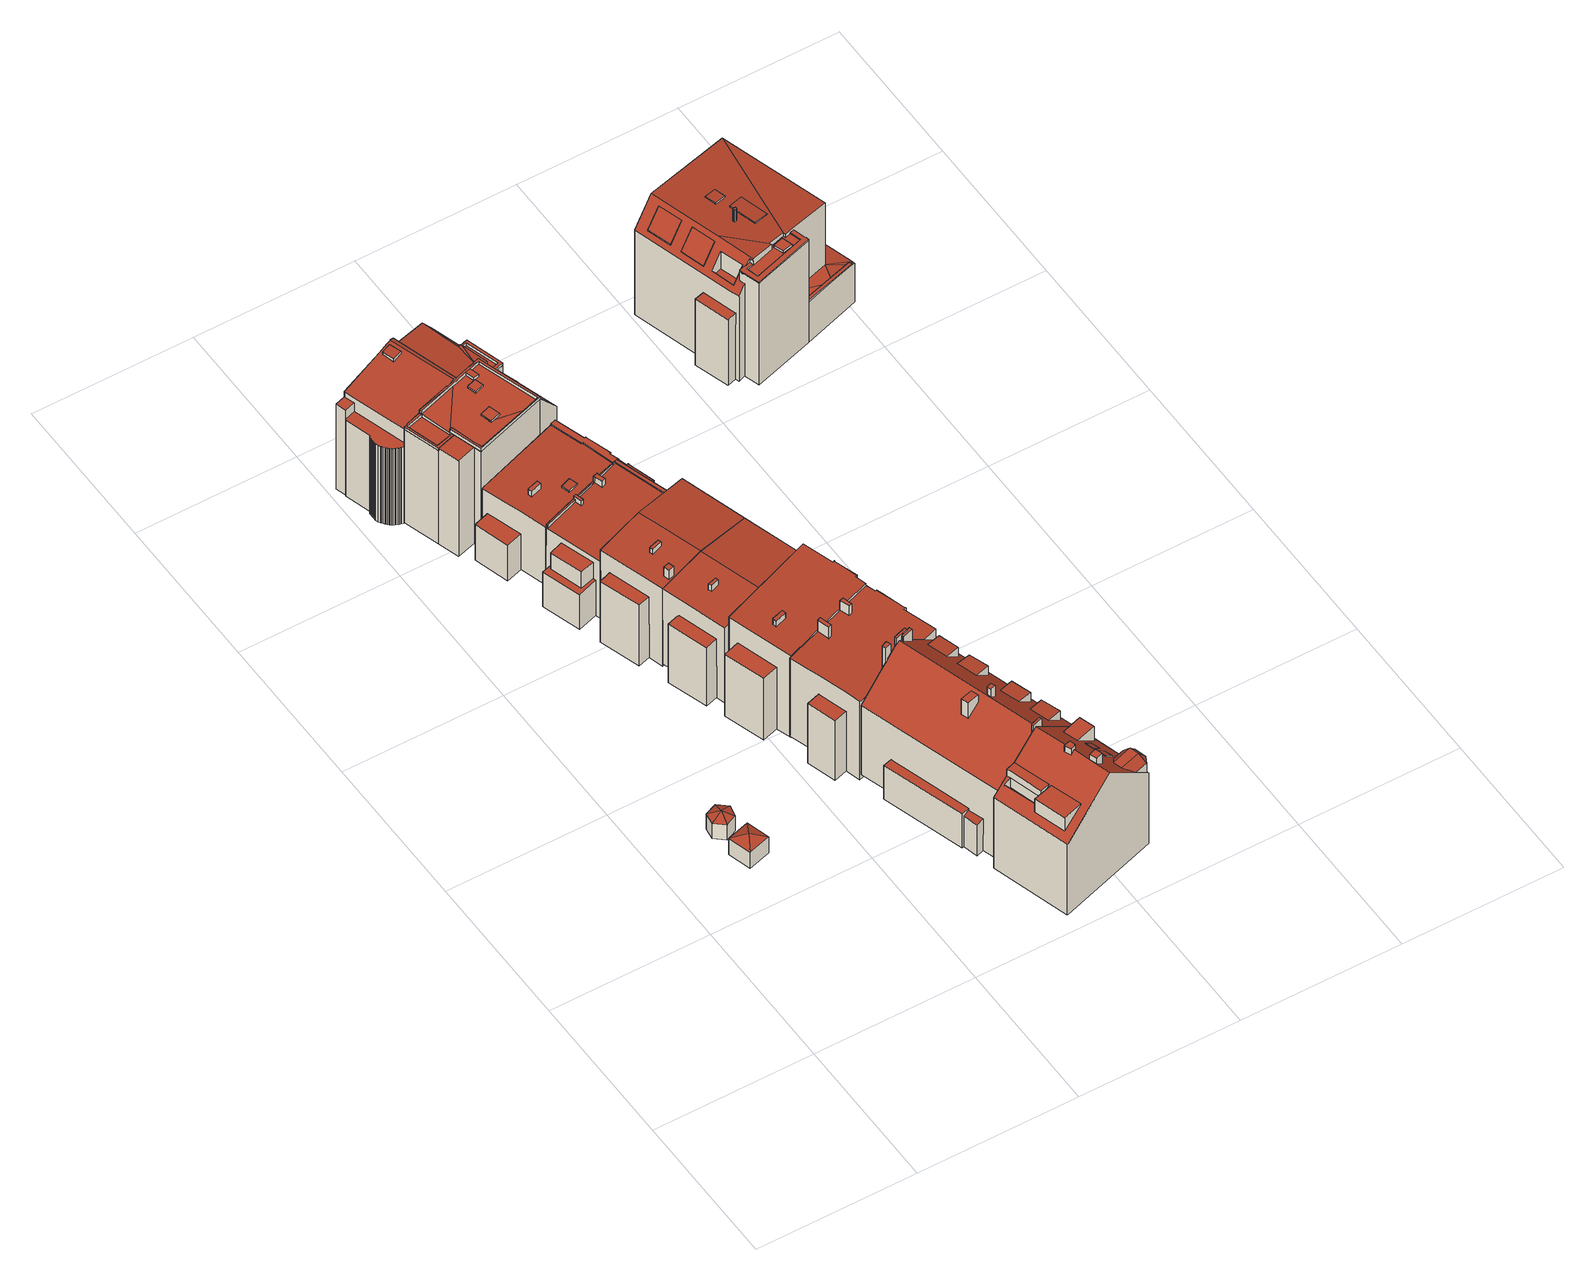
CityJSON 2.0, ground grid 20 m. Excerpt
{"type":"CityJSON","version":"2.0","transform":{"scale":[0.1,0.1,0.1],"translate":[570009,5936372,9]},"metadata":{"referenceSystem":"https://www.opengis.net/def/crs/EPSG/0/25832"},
"CityObjects":{
"building1":{"type":"Building","attributes":{"Grundfläche 2D":"8.805730","Grundhöhe NN":"12.086"},"geometry":[{"type":"Solid","lod":"3","boundaries":[[[[0,1,2]],[[0,3,1]],[[0,2,4]],[[0,4,3]],[[5,6,2,1]],[[6,7,4,2]],[[7,8,3,4]],[[8,5,1,3]],[[8,7,6,5]]]],"semantics":{"surfaces":[{"type":"RoofSurface"},{"type":"WallSurface"},{"type":"GroundSurface"}],"values":[[0,0,0,0,1,1,1,1,2]]}}]},
"building2":{"type":"Building","attributes":{"Grundfläche 2D":"6.181421","Grundhöhe NN":"11.976"},"geometry":[{"type":"Solid","lod":"3","boundaries":[[[[9,10,11]],[[9,12,10]],[[9,11,13]],[[9,13,14]],[[9,14,15]],[[9,15,12]],[[16,17,11,10]],[[17,18,13,11]],[[18,19,14,13]],[[19,20,15,14]],[[20,21,12,15]],[[21,16,10,12]],[[21,20,19,18,17,16]]]],"semantics":{"surfaces":[{"type":"RoofSurface"},{"type":"WallSurface"},{"type":"GroundSurface"}],"values":[[0,0,0,0,0,0,1,1,1,1,1,1,2]]}}]},
"building3":{"type":"Building","attributes":{"Grundfläche 2D":"143.315146","Grundhöhe NN":"10.333"},"children":["building3-1","building3-2","building3-3"],"geometry":[{"type":"Solid","lod":"3","boundaries":[[[[22,23,24,25,26,27,28,29,30]],[[31,22,30,29,28,32,33]],[[34,35,36,37,38,39]],[[40,41,39]],[[39,41,34]],[[41,42,34]],[[43,44,45,46,47,48,49,50,51]],[[52,53,54,55,56,35,34]],[[57,58,59,60]],[[61,62,63,64,65,66,67,68,69,70,71,72,73,74,75,76,77,78,79,80,81,82,83,84,85,86,87,88,89,90,91,92,93,94,95,96,97]],[[98,99,100,101]],[[33,32,38,37]],[[60,59,102,103]],[[57,60,103,104]],[[97,96,105,106]],[[61,97,106,107]],[[62,61,107,108]],[[63,62,108,109]],[[64,63,109,110]],[[65,64,110,111]],[[66,65,111,112]],[[67,66,112,113]],[[68,67,113,114]],[[69,68,114,115]],[[70,69,115,116]],[[71,70,116,117]],[[72,71,117,118]],[[73,72,118,119]],[[74,73,119,120]],[[75,74,120,121]],[[76,75,121,122]],[[77,76,122,123]],[[78,77,123,124]],[[79,78,124,125]],[[80,79,125,126]],[[81,80,126,127]],[[82,81,127,128]],[[83,82,128,129]],[[84,83,129,130]],[[85,84,130,131]],[[94,93,132,133]],[[86,85,131,134]],[[87,86,134,135]],[[88,87,135,136]],[[89,88,136,137]],[[90,89,137,138]],[[91,90,138,139]],[[92,91,139,140]],[[93,92,140,132]],[[95,94,27,26,25,99,98]],[[51,40,39,38,32,28,27,94,133,141,142]],[[52,42,41,40,51,50,53]],[[52,34,42]],[[35,143,144,145,146,147,148,99,25,24,23,22,31,33,37,36]],[[43,51,142,149]],[[44,43,149,150]],[[45,44,150,151]],[[45,151,102,59,46]],[[46,59,58,47]],[[53,50,49,54]],[[47,58,57,104,152,56,55,54,49,48]],[[35,56,152,143]],[[100,153,105,96,101]],[[101,96,95,98]],[[100,99,148,153]],[[151,150,149,142,141,133,132,140,139,138,137,136,135,134,131,130,129,128,127,126,125,124,123,122,121,120,119,118,117,116,115,114,113,112,111,110,109,108,107,106,105,153,148,147,146,145,144,143,152,104,103,102]]]],"semantics":{"surfaces":[{"type":"RoofSurface"},{"type":"WallSurface"},{"type":"GroundSurface"}],"values":[[0,0,0,0,0,0,0,0,0,0,0,1,1,1,1,1,1,1,1,1,1,1,1,1,1,1,1,1,1,1,1,1,1,1,1,1,1,1,1,1,1,1,1,1,1,1,1,1,1,1,1,1,1,1,1,1,1,1,1,1,1,1,1,1,1,2]]}}]},
"building3-1":{"type":"BuildingInstallation","parents":["building3"],"geometry":[{"type":"MultiSurface","lod":"3","boundaries":[[[154,155,156,157]],[[157,156,158,159]],[[154,157,159,160]],[[160,161,155,154]],[[156,155,161,158]]],"semantics":{"surfaces":[{"type":"RoofSurface"},{"type":"WallSurface"}],"values":[0,1,1,1,1]}}]},
"building3-2":{"type":"BuildingInstallation","parents":["building3"],"geometry":[{"type":"MultiSurface","lod":"3","boundaries":[[[162,163,164,165,166,167,168,169,170]],[[47,48,163,162]],[[48,171,164,163]],[[165,164,171,172]],[[166,165,172,173]],[[173,43,44,168,167,166]],[[44,45,169,168]],[[45,46,170,169]],[[46,47,162,170]]],"semantics":{"surfaces":[{"type":"RoofSurface"},{"type":"WallSurface"}],"values":[0,1,1,1,1,1,1,1,1]}}]},
"building3-3":{"type":"BuildingInstallation","parents":["building3"],"geometry":[{"type":"MultiSurface","lod":"3","boundaries":[[[174,175,176,177]],[[178,179,174,177]],[[176,180,178,177]],[[174,179,181,175]],[[176,175,181,180]]],"semantics":{"surfaces":[{"type":"RoofSurface"},{"type":"WallSurface"}],"values":[0,1,1,1,1]}}]},
"building4":{"type":"Building","attributes":{"Grundfläche 2D":"127.055824","Grundhöhe NN":"10.463"},"children":["building4-1","building4-2","building4-3","building4-4","building4-5","building4-6","building4-7","building4-8"],"geometry":[{"type":"Solid","lod":"3","boundaries":[[[[182,183,184,185,186,187]],[[188,189,190,191,192,193,194,195,196]],[[197,198,199,200,201]],[[202,203,198]],[[204,200,199,198,203,205,206,207],[208,207,208,209]],[[205,203,210,211]],[[212,213,214,215]],[[182,204,207,183]],[[183,207,216,217,184]],[[215,185,184,217,218,212]],[[185,215,219,220,186]],[[187,186,220,221]],[[182,187,221,222,204]],[[210,192,223,224,211]],[[205,211,224,225]],[[203,193,192,210]],[[213,212,218,226]],[[214,213,226,227]],[[215,214,227,219]],[[189,188,228,229]],[[190,189,229,230]],[[191,190,230,231]],[[192,191,231,223]],[[196,195,198,197,201,232,188]],[[198,195,194,193,203,202]],[[205,225,233,206]],[[207,206,233,216]],[[201,200,204,222,228,188,232]],[[225,224,223,231,230,229,228,222,221,220,219,227,226,218,217,216,233]]]],"semantics":{"surfaces":[{"type":"RoofSurface"},{"type":"WallSurface"},{"type":"GroundSurface"}],"values":[[0,0,0,0,0,0,0,1,1,1,1,1,1,1,1,1,1,1,1,1,1,1,1,1,1,1,1,1,2]]}}]},
"building4-1":{"type":"BuildingInstallation","parents":["building4"],"geometry":[{"type":"MultiSurface","lod":"3","boundaries":[[[234,235,236,237]],[[237,236,238,239]],[[234,237,239,240]],[[240,241,235,234]],[[236,235,241,238]]],"semantics":{"surfaces":[{"type":"RoofSurface"},{"type":"WallSurface"}],"values":[0,1,1,1,1]}}]},
"building4-2":{"type":"BuildingInstallation","parents":["building4"],"geometry":[{"type":"MultiSurface","lod":"3","boundaries":[[[242,243,244,245]],[[242,245,246,247]],[[243,242,247,248]],[[245,244,249,246]],[[244,243,248,249]]],"semantics":{"surfaces":[{"type":"RoofSurface"},{"type":"WallSurface"}],"values":[0,1,1,1,1]}}]},
"building4-3":{"type":"BuildingInstallation","parents":["building4"],"geometry":[{"type":"MultiSurface","lod":"3","boundaries":[[[250,251,252,253]],[[253,252,254,255]],[[255,256,250,253]],[[251,250,256,257]],[[257,254,252,251]]],"semantics":{"surfaces":[{"type":"RoofSurface"},{"type":"WallSurface"}],"values":[0,1,1,1,1]}}]},
"building4-4":{"type":"BuildingInstallation","parents":["building4"],"geometry":[{"type":"MultiSurface","lod":"3","boundaries":[[[258,259,210,203,202,260,261,262,232,263]],[[264,260,202,194]],[[261,260,264,265]],[[262,261,265,196]],[[262,196,188,232]],[[188,189,263,232]],[[189,190,258,263]],[[190,191,259,258]],[[192,210,259,191]],[[210,192,193,203]],[[202,203,193,194]]],"semantics":{"surfaces":[{"type":"RoofSurface"},{"type":"WallSurface"}],"values":[0,1,1,1,1,1,1,1,1,1,1]}}]},
"building4-5":{"type":"BuildingInstallation","parents":["building4"],"geometry":[{"type":"MultiSurface","lod":"3","boundaries":[[[266,267,268,269,270]],[[271,268,267,266,272,273]],[[271,274,269,268]],[[275,270,269,274,276]],[[275,272,266,270]]],"semantics":{"surfaces":[{"type":"RoofSurface"},{"type":"WallSurface"}],"values":[0,1,1,1,1]}}]},
"building4-6":{"type":"BuildingInstallation","parents":["building4"],"geometry":[{"type":"MultiSurface","lod":"3","boundaries":[[[277,278,279,280]],[[281,282,280,279]],[[277,280,282,283]],[[283,284,278,277]]],"semantics":{"surfaces":[{"type":"RoofSurface"},{"type":"WallSurface"}],"values":[0,1,1,1]}}]},
"building4-7":{"type":"BuildingInstallation","parents":["building4"],"geometry":[{"type":"MultiSurface","lod":"3","boundaries":[[[285,286,287,288]],[[289,290,286,285]],[[209,291,287,286,290]],[[292,288,287,291]],[[292,289,285,288]]],"semantics":{"surfaces":[{"type":"RoofSurface"},{"type":"WallSurface"}],"values":[0,1,1,1,1]}}]},
"building4-8":{"type":"BuildingInstallation","parents":["building4"],"geometry":[{"type":"MultiSurface","lod":"3","boundaries":[[[293,294,295,296,297,298,279,278,299,300]],[[301,295,294]],[[302,303,304,300,299,305,306,307,308,309,310]],[[300,304,182,204,200,201,294,293]],[[201,197,301,294]],[[297,296,295,301,197,199,311,312,281,279,298]],[[278,284,313,299]],[[314,305,299,313,315]],[[208,306,305,314]],[[208,316,307,306]],[[317,318,319,309,308,307,316,320]],[[319,198,310,309]],[[205,206,302,310,198,202,203]],[[207,183,303,302,206]],[[304,303,183,207,204,182]]],"semantics":{"surfaces":[{"type":"RoofSurface"},{"type":"WallSurface"}],"values":[0,0,0,1,1,1,1,1,1,1,1,1,1,1,1]}}]},
"building5":{"type":"Building","attributes":{"Grundfläche 2D":"117.279536","Grundhöhe NN":"10.871"},"children":["building5-1","building5-2","building5-3","building5-4","building5-5","building5-6","building5-7"],"geometry":[{"type":"Solid","lod":"3","boundaries":[[[[321,322,323,324,325]],[[326,327,328,329,323,322,330,331,332,333,334,335,336,337]],[[328,327,338,339,329]],[[340,341,342,323,329]],[[340,329,339]],[[324,323,342]],[[343,344,345,346,347,348,349,350]],[[351,352,353,354,355,356]],[[357,358,359,335,334,333,332,331,330,322,321,325,360,361]],[[362,363,336,335,359,364]],[[338,327,326,337,336,363,365]],[[339,338,365,366]],[[340,339,366,367]],[[367,368,369,370,371,372,373,374,342,341,340]],[[324,342,374,375]],[[325,324,375,360]],[[371,370,369,368,347,346,345,344,343,350,373,372]],[[348,347,368,376]],[[349,348,376,377]],[[350,349,377,373]],[[354,353,378,379]],[[355,354,379,362]],[[351,356,355,362,364,352]],[[353,352,364,378]],[[362,379,378,364,359,358,357,361,360,375,374,373,377,376,368,367,366,365,363]]]],"semantics":{"surfaces":[{"type":"RoofSurface"},{"type":"WallSurface"},{"type":"GroundSurface"}],"values":[[0,0,0,0,0,0,0,0,1,1,1,1,1,1,1,1,1,1,1,1,1,1,1,1,2]]}}]},
"building5-1":{"type":"BuildingInstallation","parents":["building5"],"geometry":[{"type":"MultiSurface","lod":"3","boundaries":[[[380,381,382,383,384]],[[382,381,385,386,387,388]],[[388,389,390,384,383,382]],[[384,390,391,392,393,380]],[[332,333,385,381,380,393]]],"semantics":{"surfaces":[{"type":"RoofSurface"},{"type":"WallSurface"}],"values":[0,1,1,1,1]}}]},
"building5-2":{"type":"BuildingInstallation","parents":["building5"],"geometry":[{"type":"MultiSurface","lod":"3","boundaries":[[[394,386,385,395]],[[395,385,333,334]],[[334,396,394,395]],[[386,394,396,387]]],"semantics":{"surfaces":[{"type":"RoofSurface"},{"type":"WallSurface"}],"values":[0,1,1,1]}}]},
"building5-3":{"type":"BuildingInstallation","parents":["building5"],"geometry":[{"type":"MultiSurface","lod":"3","boundaries":[[[397,398,399,400,401,402,403]],[[327,328,329,323,322,400,399]],[[330,401,400,322]],[[397,403,404,405]],[[398,397,405,326]],[[399,398,326,327]]],"semantics":{"surfaces":[{"type":"RoofSurface"},{"type":"WallSurface"}],"values":[0,1,1,1,1,1]}}]},
"building5-4":{"type":"BuildingInstallation","parents":["building5"],"geometry":[{"type":"MultiSurface","lod":"3","boundaries":[[[406,407,408,409,410,411,412]],[[330,331,413,408,407,401]],[[413,414,409,408]],[[409,414,415]],[[415,416,410,409]],[[416,417,411,410]],[[404,403,412,411,417]],[[403,402,406,412]],[[402,401,407,406]]],"semantics":{"surfaces":[{"type":"RoofSurface"},{"type":"WallSurface"}],"values":[0,1,1,1,1,1,1,1,1]}}]},
"building5-5":{"type":"BuildingInstallation","parents":["building5"],"geometry":[{"type":"MultiSurface","lod":"3","boundaries":[[[414,413,393,392]],[[414,392,391,415]],[[393,413,331,332]]],"semantics":{"surfaces":[{"type":"RoofSurface"},{"type":"WallSurface"}],"values":[0,1,1]}}]},
"building5-6":{"type":"BuildingInstallation","parents":["building5"],"geometry":[{"type":"MultiSurface","lod":"3","boundaries":[[[418,419,420,421,422,423,424,425]],[[420,419,426,427]],[[421,420,427,343]],[[344,422,421,343]],[[344,428,423,422]],[[424,423,428,429]],[[429,345,425,424]],[[345,346,418,425]],[[419,418,346,426]]],"semantics":{"surfaces":[{"type":"RoofSurface"},{"type":"WallSurface"}],"values":[0,1,1,1,1,1,1,1,1]}}]},
"building5-7":{"type":"BuildingInstallation","parents":["building5"],"geometry":[{"type":"MultiSurface","lod":"3","boundaries":[[[430,431,432,433]],[[433,432,434,435]],[[435,356,430,433]],[[356,351,431,430]],[[351,434,432,431]]],"semantics":{"surfaces":[{"type":"RoofSurface"},{"type":"WallSurface"}],"values":[0,1,1,1,1]}}]},
"building6":{"type":"Building","attributes":{"Grundfläche 2D":"122.483182","Grundhöhe NN":"11.379"},"children":["building6-1"],"geometry":[{"type":"Solid","lod":"3","boundaries":[[[[436,437,438,439]],[[440,437,436,441]],[[442,443,444,445]],[[446,447,448,449]],[[450,441,436,439,451]],[[443,452,453,440,441,450,454,444]],[[438,437,440,453,455]],[[448,456,451,439,438,455,457,449]],[[445,444,454,458]],[[442,445,458,459]],[[443,442,459,452]],[[446,449,457,460]],[[447,446,460,461]],[[448,447,461,456]],[[450,451,456,461,460,457,455,453,452,459,458,454]]]],"semantics":{"surfaces":[{"type":"RoofSurface"},{"type":"WallSurface"},{"type":"GroundSurface"}],"values":[[0,0,0,0,1,1,1,1,1,1,1,1,1,1,2]]}}]},
"building6-1":{"type":"BuildingInstallation","parents":["building6"],"geometry":[{"type":"MultiSurface","lod":"3","boundaries":[[[462,463,464,465]],[[465,464,466,467]],[[462,465,467,468]],[[463,462,468,469]],[[464,463,469,466]]],"semantics":{"surfaces":[{"type":"RoofSurface"},{"type":"WallSurface"}],"values":[0,1,1,1,1]}}]},
"building7":{"type":"Building","attributes":{"Grundfläche 2D":"122.287978","Grundhöhe NN":"10.995"},"children":["building7-1","building7-2"],"geometry":[{"type":"Solid","lod":"3","boundaries":[[[[441,436,470,471]],[[436,439,472,473,470]],[[474,475,476,477]],[[478,479,480,481]],[[477,476,482,483]],[[474,477,483,484]],[[475,474,484,485]],[[478,481,486,487]],[[479,478,487,488]],[[480,479,488,489]],[[476,475,485,490,441,471,491,482]],[[439,436,441,490,492]],[[480,489,493,472,439,492,486,481]],[[491,471,470,473,472,493,494]],[[490,485,484,483,482,491,494,493,489,488,487,486,492]]]],"semantics":{"surfaces":[{"type":"RoofSurface"},{"type":"WallSurface"},{"type":"GroundSurface"}],"values":[[0,0,0,0,1,1,1,1,1,1,1,1,1,1,2]]}}]},
"building7-1":{"type":"BuildingInstallation","parents":["building7"],"geometry":[{"type":"MultiSurface","lod":"3","boundaries":[[[495,496,497,498]],[[498,497,499,500]],[[495,498,500,501]],[[496,495,501,502]],[[497,496,502,499]]],"semantics":{"surfaces":[{"type":"RoofSurface"},{"type":"WallSurface"}],"values":[0,1,1,1,1]}}]},
"building7-2":{"type":"BuildingInstallation","parents":["building7"],"geometry":[{"type":"MultiSurface","lod":"3","boundaries":[[[503,504,505,506]],[[506,505,507,508]],[[503,506,508,509]],[[504,503,509,510]],[[505,504,510,507]]],"semantics":{"surfaces":[{"type":"RoofSurface"},{"type":"WallSurface"}],"values":[0,1,1,1,1]}}]},
"building8":{"type":"Building","attributes":{"Grundfläche 2D":"118.064609","Grundhöhe NN":"11.588"},"children":["building8-1"],"geometry":[{"type":"Solid","lod":"3","boundaries":[[[[511,512,513,514,515,516,517,518,519,520]],[[521,522,523,524]],[[525,526,527,528]],[[521,524,529,530]],[[522,521,530,531]],[[523,522,531,532]],[[519,518,533,534]],[[520,519,534,535]],[[511,520,535,536]],[[532,537,514,513,512,511,536,529,524,523]],[[515,514,537,538]],[[516,515,538,539]],[[517,516,539,540]],[[526,541,533,518,517,540,542,527]],[[528,527,542,543]],[[525,528,543,544]],[[526,525,544,541]],[[532,531,530,529,536,535,534,533,541,544,543,542,540,539,538,537]]]],"semantics":{"surfaces":[{"type":"RoofSurface"},{"type":"WallSurface"},{"type":"GroundSurface"}],"values":[[0,0,0,1,1,1,1,1,1,1,1,1,1,1,1,1,1,2]]}}]},
"building8-1":{"type":"BuildingInstallation","parents":["building8"],"geometry":[{"type":"MultiSurface","lod":"3","boundaries":[[[545,546,547,548]],[[548,547,549,550]],[[545,548,550,551]],[[546,545,551,552]],[[547,546,552,549]]],"semantics":{"surfaces":[{"type":"RoofSurface"},{"type":"WallSurface"}],"values":[0,1,1,1,1]}}]},
"building9":{"type":"Building","attributes":{"Grundfläche 2D":"114.087962","Grundhöhe NN":"10.708"},"children":["building9-1","building9-2","building9-3"],"geometry":[{"type":"Solid","lod":"3","boundaries":[[[[553,554,555,335,556,557,558,559,560,561,562,563]],[[562,561,564,565,566]],[[567,568,569,570]],[[571,572,573,574]],[[567,570,575,576]],[[568,567,576,577]],[[569,568,577,578]],[[554,553,563,579,580]],[[572,581,582,335,555,554,580,583,573]],[[584,585,560,559,558,557,556,335,582,586]],[[561,560,585,587]],[[564,561,587,588]],[[569,578,589,566,565,564,588,575,570]],[[562,566,589,590]],[[563,562,590,579]],[[574,573,583,591]],[[571,574,591,592]],[[572,571,592,581]],[[580,579,590,589,578,577,576,575,588,587,585,584,586,582,581,592,591,583]]]],"semantics":{"surfaces":[{"type":"RoofSurface"},{"type":"WallSurface"},{"type":"GroundSurface"}],"values":[[0,0,0,0,1,1,1,1,1,1,1,1,1,1,1,1,1,1,2]]}}]},
"building9-1":{"type":"BuildingInstallation","parents":["building9"],"geometry":[{"type":"MultiSurface","lod":"3","boundaries":[[[593,594,595,596]],[[596,595,597,598]],[[593,596,598,599]],[[594,593,599,600]],[[595,594,600,597]]],"semantics":{"surfaces":[{"type":"RoofSurface"},{"type":"WallSurface"}],"values":[0,1,1,1,1]}}]},
"building9-2":{"type":"BuildingInstallation","parents":["building9"],"geometry":[{"type":"MultiSurface","lod":"3","boundaries":[[[601,602,603,604]],[[604,603,605,606]],[[606,607,601,604]],[[602,601,607,608]],[[608,605,603,602]]],"semantics":{"surfaces":[{"type":"RoofSurface"},{"type":"WallSurface"}],"values":[0,1,1,1,1]}}]},
"building9-3":{"type":"BuildingInstallation","parents":["building9"],"geometry":[{"type":"MultiSurface","lod":"3","boundaries":[[[609,610,611,612,613,614,615,616,617,618,619]],[[558,559,560,611,610]],[[560,561,612,611]],[[561,564,613,612]],[[564,565,566,615,614,613]],[[566,562,616,615]],[[562,563,617,616]],[[563,553,618,617]],[[620,619,618,553]],[[620,621,609,619]],[[621,558,610,609]]],"semantics":{"surfaces":[{"type":"RoofSurface"},{"type":"WallSurface"}],"values":[0,1,1,1,1,1,1,1,1,1,1]}}]},
"building10":{"type":"Building","attributes":{"Grundfläche 2D":"129.647488","Grundhöhe NN":"12.048"},"children":["building10-1","building10-2","building10-3","building10-4","building10-5"],"geometry":[{"type":"Solid","lod":"3","boundaries":[[[[622,623,624,625,626,627,628]],[[629,630,631,632,633,634,635,636,637,638,639,640,641,642,643,644,645,646,647,648,649,650,651,652,653]],[[654,655,656,657,658,659]],[[660,661,662,663]],[[627,626,664,665]],[[628,627,665,666]],[[623,622,628,666,667,658,657]],[[645,644,643,642,641,640,639,638,637,668,669]],[[646,645,669,670]],[[647,646,670,671]],[[624,623,657,656,651,650,649,648,647,671,664,626,625]],[[651,656,655,652]],[[672,653,652,655,654,673]],[[674,634,633,632,631,630,629,653,672,675]],[[661,676,668,637,636,635,634,674,677,662]],[[659,658,667,678]],[[654,659,678,673]],[[663,662,677,679]],[[660,663,679,680]],[[661,660,680,676]],[[666,665,664,671,670,669,668,676,680,679,677,674,675,672,673,678,667]]]],"semantics":{"surfaces":[{"type":"RoofSurface"},{"type":"WallSurface"},{"type":"GroundSurface"}],"values":[[0,0,0,0,1,1,1,1,1,1,1,1,1,1,1,1,1,1,1,1,2]]}}]},
"building10-1":{"type":"BuildingInstallation","parents":["building10"],"geometry":[{"type":"MultiSurface","lod":"3","boundaries":[[[681,682,683,684,685,686,687,688,689]],[[682,623,624,683]],[[685,684,690,691]],[[625,626,687,686]],[[624,690,684,683]],[[691,625,686,685]],[[626,627,688,687]],[[627,628,689,688]],[[628,622,623,682,681,689]]],"semantics":{"surfaces":[{"type":"RoofSurface"},{"type":"WallSurface"}],"values":[0,1,1,1,1,1,1,1,1]}}]},
"building10-2":{"type":"BuildingInstallation","parents":["building10"],"geometry":[{"type":"MultiSurface","lod":"3","boundaries":[[[692,693,694,695]],[[639,640,695,694]],[[640,696,692,695]],[[693,692,696,697]],[[697,639,694,693]]],"semantics":{"surfaces":[{"type":"RoofSurface"},{"type":"WallSurface"}],"values":[0,1,1,1,1]}}]},
"building10-3":{"type":"BuildingInstallation","parents":["building10"],"geometry":[{"type":"MultiSurface","lod":"3","boundaries":[[[698,699,700,701]],[[699,698,632,702]],[[702,703,700,699]],[[703,631,701,700]],[[631,632,698,701]]],"semantics":{"surfaces":[{"type":"RoofSurface"},{"type":"WallSurface"}],"values":[0,1,1,1,1]}}]},
"building10-4":{"type":"BuildingInstallation","parents":["building10"],"geometry":[{"type":"MultiSurface","lod":"3","boundaries":[[[704,705,706,707,708,709]],[[641,642,643,644,707,706]],[[644,710,708,707]],[[711,712,713,705,704,709,708,710]],[[713,641,706,705]]],"semantics":{"surfaces":[{"type":"RoofSurface"},{"type":"WallSurface"}],"values":[0,1,1,1,1]}}]},
"building10-5":{"type":"BuildingInstallation","parents":["building10"],"geometry":[{"type":"MultiSurface","lod":"3","boundaries":[[[714,715,716,717]],[[717,716,630,718]],[[714,717,718,719]],[[715,714,719,629]],[[716,715,629,630]]],"semantics":{"surfaces":[{"type":"RoofSurface"},{"type":"WallSurface"}],"values":[0,1,1,1,1]}}]},
"building11":{"type":"Building","attributes":{"Grundfläche 2D":"134.023101","Grundhöhe NN":"12.469"},"children":["building11-1","building11-2","building11-3","building11-4","building11-5","building11-6"],"geometry":[{"type":"MultiSurface","lod":"3","boundaries":[[[720,721,722,723]],[[724,725,726,727,728,729,730]],[[731,732,733,734,735]],[[735,736,737,731]],[[738,739,740,741]],[[735,738,741,736]],[[735,734,733,742,743,738]],[[742,739,738,743]],[[744,745,746,747,748,749,750,751,737,736,741,740,752,753,754,755]],[[756,757,758,759,760,761,762,763,764,765,766,748,747,746,745,744,767,724,730,729,768],[723,769,770,720]],[[770,769,722,721]],[[769,723,722]],[[770,721,720]],[[760,759,756,768,728,727,726,725]],[[729,728,768]],[[725,724,760]],[[731,751,750,771,733,732]],[[771,772,742,733]],[[772,753,752,739,742]],[[740,739,752]],[[731,737,751]],[[773,774,775,763,762,761,760,724,767,744,755,754,776,777]],[[764,763,775,778]],[[779,749,748,766,765,764,778,780]],[[750,749,779,781]],[[771,750,781,782]],[[772,771,782,783]],[[753,772,783,784]],[[754,753,784,776]],[[773,777,776,784,783,782,781,779,780,778,775,774]]],"semantics":{"surfaces":[{"type":"RoofSurface"},{"type":"WallSurface"},{"type":"GroundSurface"}],"values":[0,0,0,0,0,0,0,0,0,0,1,1,1,1,1,1,1,1,1,1,1,1,1,1,1,1,1,1,1,2]}}]},
"building11-1":{"type":"BuildingInstallation","parents":["building11"],"geometry":[{"type":"MultiSurface","lod":"3","boundaries":[[[785,786,787,788]],[[788,787,789,790]],[[785,788,790,791]],[[786,785,791,792]],[[792,789,787,786]]],"semantics":{"surfaces":[{"type":"RoofSurface"},{"type":"WallSurface"}],"values":[0,1,1,1,1]}}]},
"building11-2":{"type":"BuildingInstallation","parents":["building11"],"geometry":[{"type":"MultiSurface","lod":"3","boundaries":[[[793,794,795,796,797]],[[794,798,745,799,795]],[[796,795,799,800]],[[800,746,801,793,797,796]],[[794,793,801,798]]],"semantics":{"surfaces":[{"type":"RoofSurface"},{"type":"WallSurface"}],"values":[0,1,1,1,1]}}]},
"building11-3":{"type":"BuildingInstallation","parents":["building11"],"geometry":[{"type":"MultiSurface","lod":"3","boundaries":[[[802,803,804,805]],[[806,807,804,803]],[[805,804,807,808]],[[802,805,808,809]],[[809,806,803,802]]],"semantics":{"surfaces":[{"type":"RoofSurface"},{"type":"WallSurface"}],"values":[0,1,1,1,1]}}]},
"building11-4":{"type":"BuildingInstallation","parents":["building11"],"geometry":[{"type":"MultiSurface","lod":"3","boundaries":[[[810,811,812,813]],[[759,811,810,756]],[[812,811,759,758]],[[758,757,813,812]],[[757,756,810,813]]],"semantics":{"surfaces":[{"type":"RoofSurface"},{"type":"WallSurface"}],"values":[0,1,1,1,1]}}]},
"building11-5":{"type":"BuildingInstallation","parents":["building11"],"geometry":[{"type":"MultiSurface","lod":"3","boundaries":[[[814,815,816,817]],[[817,816,818]],[[819,815,814]],[[816,815,819,818]]],"semantics":{"surfaces":[{"type":"RoofSurface"},{"type":"WallSurface"}],"values":[0,1,1,1]}}]},
"building11-6":{"type":"BuildingInstallation","parents":["building11"],"geometry":[{"type":"MultiSurface","lod":"3","boundaries":[[[820,821,822,823]],[[824,825,823,822]],[[820,823,825,826]],[[826,827,821,820]],[[822,821,827,824]]],"semantics":{"surfaces":[{"type":"RoofSurface"},{"type":"WallSurface"}],"values":[0,1,1,1,1]}}]},
"building12":{"type":"Building","attributes":{"Grundfläche 2D":"254.009797","Grundhöhe NN":"12.741"},"children":["building12-1","building12-2","building12-3","building12-4","building12-5","building12-6","building12-7","building12-8"],"geometry":[{"type":"Solid","lod":"3","boundaries":[[[[828,829,830,831,832,833,834,835,836,755,837,838,839]],[[840,754,841,842,843,844,845,846,839,838,837,755]],[[847,848,849,850,851,852]],[[853,854,855,856,857]],[[858,859,860,861]],[[862,863,864,865,866,867]],[[847,852,868,869]],[[848,847,869,870]],[[849,848,870,871]],[[851,850,872,873]],[[850,849,871,872]],[[855,854,874,875]],[[856,855,875,876]],[[853,857,856,876,877,860,859]],[[878,879,880,754,840,755,836,835,834,833,832,881,882]],[[883,868,852,851,873,884,843,842,841,754,880,885,867,866]],[[886,830,829,828,839,846,845,844,843,884,887]],[[854,853,859,858,888,881,832,831,830,886,874]],[[861,860,877,889]],[[889,888,858,861]],[[862,867,885,890]],[[863,862,890,891]],[[864,863,891,892]],[[866,865,893,883]],[[865,864,892,893]],[[893,892,891,890,885,880,879,878,882,881,888,889,877,876,875,874,886,887,884,873,872,871,870,869,868,883]]]],"semantics":{"surfaces":[{"type":"RoofSurface"},{"type":"WallSurface"},{"type":"GroundSurface"}],"values":[[0,0,0,0,0,0,1,1,1,1,1,1,1,1,1,1,1,1,1,1,1,1,1,1,1,2]]}}]},
"building12-1":{"type":"BuildingInstallation","parents":["building12"],"geometry":[{"type":"MultiSurface","lod":"3","boundaries":[[[894,895,896,897]],[[896,895,898]],[[899,894,897]],[[895,894,899,898]]],"semantics":{"surfaces":[{"type":"RoofSurface"},{"type":"WallSurface"}],"values":[0,1,1,1]}}]},
"building12-2":{"type":"BuildingInstallation","parents":["building12"],"geometry":[{"type":"MultiSurface","lod":"3","boundaries":[[[900,901,902,903]],[[904,902,901]],[[900,903,905]],[[905,904,901,900]]],"semantics":{"surfaces":[{"type":"RoofSurface"},{"type":"WallSurface"}],"values":[0,1,1,1]}}]},
"building12-3":{"type":"BuildingInstallation","parents":["building12"],"geometry":[{"type":"MultiSurface","lod":"3","boundaries":[[[906,907,908,909]],[[908,910,911,909]],[[911,912,906,909]],[[907,906,912,913]],[[913,910,908,907]]],"semantics":{"surfaces":[{"type":"RoofSurface"},{"type":"WallSurface"}],"values":[0,1,1,1,1]}}]},
"building12-4":{"type":"BuildingInstallation","parents":["building12"],"geometry":[{"type":"MultiSurface","lod":"3","boundaries":[[[914,915,916,917]],[[916,915,918]],[[919,914,917]],[[919,918,915,914]]],"semantics":{"surfaces":[{"type":"RoofSurface"},{"type":"WallSurface"}],"values":[0,1,1,1]}}]},
"building12-5":{"type":"BuildingInstallation","parents":["building12"],"geometry":[{"type":"MultiSurface","lod":"3","boundaries":[[[920,921,922,923,924,925]],[[924,923,922,844,845,846]],[[924,846,926,925]],[[926,927,920,925]],[[927,928,921,920]],[[928,844,922,921]]],"semantics":{"surfaces":[{"type":"RoofSurface"},{"type":"WallSurface"}],"values":[0,1,1,1,1,1]}}]},
"building12-6":{"type":"BuildingInstallation","parents":["building12"],"geometry":[{"type":"MultiSurface","lod":"3","boundaries":[[[929,930,931,932]],[[931,930,933]],[[934,929,932]],[[934,933,930,929]]],"semantics":{"surfaces":[{"type":"RoofSurface"},{"type":"WallSurface"}],"values":[0,1,1,1]}}]},
"building12-7":{"type":"BuildingInstallation","parents":["building12"],"geometry":[{"type":"MultiSurface","lod":"3","boundaries":[[[935,936,937,938,939,940,941,942,943]],[[755,840,941,940,939,938,835,836]],[[942,941,840,944]],[[945,946,936,935,943,942,944,837]],[[835,938,937,936,946,947]]],"semantics":{"surfaces":[{"type":"RoofSurface"},{"type":"WallSurface"}],"values":[0,1,1,1,1]}}]},
"building12-8":{"type":"BuildingInstallation","parents":["building12"],"geometry":[{"type":"MultiSurface","lod":"3","boundaries":[[[948,949,950,951]],[[951,950,952,953]],[[953,954,948,951]],[[954,955,949,948]],[[950,949,955,952]]],"semantics":{"surfaces":[{"type":"RoofSurface"},{"type":"WallSurface"}],"values":[0,1,1,1,1]}}]},
"building13":{"type":"Building","attributes":{"Grundfläche 2D":"269.803406","Grundhöhe NN":"9.830"},"children":["building13-1","building13-2","building13-3","building13-4","building13-5","building13-6","building13-7","building13-8","building13-9"],"geometry":[{"type":"MultiSurface","lod":"3","boundaries":[[[956,957,958,959,960,961,962,963,964,965,966,967,968,969,970,971,972]],[[973,974,975,976,977]],[[978,979,977,976,975]],[[978,980,981,982,977,979]],[[983,984,973]],[[974,973,984,975]],[[984,985,986,975]],[[987,988,989,990,991,992,967,993,994,995,996,997,998,999,1000],[1001,1002,1003,1004]],[[995,1005,1006,996]],[[1007,1008,998,997,996,1006]],[[1009,1008,1007,1010,1011,1012,1013]],[[1014,1015,1016,1017]],[[1018,1019,971,970,969,968,990,989,988]],[[972,971,1019,1020]],[[980,978,958,957,956,972,1020,982,981]],[[990,968,967,992,991]],[[983,973,977,982,1020,1021]],[[985,984,983,1021,1022]],[[986,985,1022,1023]],[[1017,1016,1024,1025]],[[1014,1017,1025,1026]],[[1015,1014,1026,1027]],[[1015,1027,1028,987,1000,999,1029,1024,1016]],[[988,987,1028,1018]],[[993,967,966,1030]],[[965,1031,994,993,1030,966]],[[995,994,1031,965,964,1005]],[[1005,964,963,1006]],[[1006,963,962,1007]],[[1011,1010,1007,962,961,960]],[[978,975,1009,1013,1012,1011,960,959,958]],[[1009,975,986,1008]],[[998,1008,986,1023,1029,999]],[[1029,1023,1022,1021,1020,1019,1018,1028,1027,1026,1025,1024]]],"semantics":{"surfaces":[{"type":"RoofSurface"},{"type":"WallSurface"},{"type":"GroundSurface"}],"values":[0,0,0,0,0,0,0,0,0,0,0,0,1,1,1,1,1,1,1,1,1,1,1,1,1,1,1,1,1,1,1,1,1,2]}}]},
"building13-1":{"type":"BuildingInstallation","parents":["building13"],"geometry":[{"type":"MultiSurface","lod":"3","boundaries":[[[1032,1033,1034,1031,1030,1035,1036,1037,1038,1039,1040,1041,1042,1043,1044,1045]],[[1045,1044,959,1046]],[[1046,1047,1032,1045]],[[1048,1034,1033,1032,1047,1049]],[[1048,965,1031,1034]],[[1031,965,966,1030]],[[967,968,1036,1035,1030,966]],[[968,969,970,971,1039,1038,1037,1036]],[[971,972,1040,1039]],[[956,957,958,1043,1042,1041,1040,972]],[[958,959,1044,1043]]],"semantics":{"surfaces":[{"type":"RoofSurface"},{"type":"WallSurface"}],"values":[0,1,1,1,1,1,1,1,1,1,1]}}]},
"building13-2":{"type":"BuildingInstallation","parents":["building13"],"geometry":[{"type":"MultiSurface","lod":"3","boundaries":[[[1050,1051,1052,1053]],[[1051,1050,1054,1055]],[[1055,1056,1052,1051]],[[1053,1052,1056,1057]],[[1057,1054,1050,1053]]],"semantics":{"surfaces":[{"type":"RoofSurface"},{"type":"WallSurface"}],"values":[0,1,1,1,1]}}]},
"building13-3":{"type":"BuildingInstallation","parents":["building13"],"geometry":[{"type":"MultiSurface","lod":"3","boundaries":[[[1058,1059,1060,1061]],[[982,1058,1061,981]],[[977,973,1059,1058,982]],[[973,1062,1060,1059]],[[976,979,981,1061,1060,1062,974]]],"semantics":{"surfaces":[{"type":"RoofSurface"},{"type":"WallSurface"}],"values":[0,1,1,1,1]}}]},
"building13-4":{"type":"BuildingInstallation","parents":["building13"],"geometry":[{"type":"MultiSurface","lod":"3","boundaries":[[[1063,1064,1065,1066]],[[1066,1065,1067,1068]],[[1063,1066,1068,1069]],[[1064,1063,1069,1070]],[[1065,1064,1070,1067]]],"semantics":{"surfaces":[{"type":"RoofSurface"},{"type":"WallSurface"}],"values":[0,1,1,1,1]}}]},
"building13-5":{"type":"BuildingInstallation","parents":["building13"],"geometry":[{"type":"MultiSurface","lod":"3","boundaries":[[[1071,1072,1073,1074]],[[1072,1071,1004,1003]],[[1073,1072,1003,1002]],[[1002,1001,1074,1073]],[[1001,1004,1071,1074]]],"semantics":{"surfaces":[{"type":"RoofSurface"},{"type":"WallSurface"}],"values":[0,1,1,1,1]}}]},
"building13-6":{"type":"BuildingInstallation","parents":["building13"],"geometry":[{"type":"MultiSurface","lod":"3","boundaries":[[[1075,1076,1077,1078,1079,1080,1081,1082,1083,1084,1085,1086]],[[1076,1075,1087,1088]],[[1075,1086,1089,1087]],[[1077,1076,1088,1090]],[[1078,1077,1090,1091]],[[1079,1078,1091,1092]],[[1080,1079,1092,1093]],[[1081,1080,1093,1094]],[[1082,1081,1094,1095]],[[1083,1082,1095,1096]],[[1084,1083,1096,1097]],[[1085,1084,1097,1098]],[[1086,1085,1098,1099]],[[1086,1099,1089]]],"semantics":{"surfaces":[{"type":"RoofSurface"},{"type":"WallSurface"}],"values":[0,1,1,1,1,1,1,1,1,1,1,1,1,1]}}]},
"building13-7":{"type":"BuildingInstallation","parents":["building13"],"geometry":[{"type":"MultiSurface","lod":"3","boundaries":[[[1100,1101,1102,1103]],[[1103,1102,1104,1105]],[[1100,1103,1105,1106]],[[1101,1100,1106,1107]],[[1102,1101,1107,1104]]],"semantics":{"surfaces":[{"type":"RoofSurface"},{"type":"WallSurface"}],"values":[0,1,1,1,1]}}]},
"building13-8":{"type":"BuildingInstallation","parents":["building13"],"geometry":[{"type":"MultiSurface","lod":"3","boundaries":[[[1108,1109,1110,1111]],[[1110,1112,1113,1111]],[[1113,1114,1108,1111]],[[1109,1108,1114,1115]],[[1110,1109,1115,1112]]],"semantics":{"surfaces":[{"type":"RoofSurface"},{"type":"WallSurface"}],"values":[0,1,1,1,1]}}]},
"building13-9":{"type":"BuildingInstallation","parents":["building13"],"geometry":[{"type":"MultiSurface","lod":"3","boundaries":[[[1116,1117,1118,1119]],[[1119,1118,1120,1121]],[[1116,1119,1121,1122]],[[1117,1116,1122,1123]],[[1118,1117,1123,1120]]],"semantics":{"surfaces":[{"type":"RoofSurface"},{"type":"WallSurface"}],"values":[0,1,1,1,1]}}]}
},
"vertices":[
[84,257,62],[66,267,56],[74,238,56],[94,275,56],[102,246,56],[66,267,31],[74,238,31],[102,246,31],[94,275,31],
[79,302,59],[93,307,53],[81,317,53],[90,292,53],[66,311,53],[64,296,53],[76,286,53],[93,307,30],[81,317,30],[66,311,30],[64,296,30],[76,286,30],[90,292,30],
[91,961,170],[86,960,169],[75,956,166],[21,940,152],[25,927,152],[46,858,152],[117,879,170],[97,943,170],[93,957,170],[92,962,170],[121,881,169],[96,963,169],[155,929,153],[141,977,153],[97,963,157],[96,963,157],[121,881,157],[156,892,154],[169,895,153],[159,928,153],[158,930,153],[179,898,129],[179,896,129],[191,900,129],[177,947,129],[167,944,129],[167,942,129],[170,932,129],[159,928,129],[169,895,129],[158,930,149],[159,928,149],[170,932,133],[156,979,133],[155,981,133],[156,979,42],[167,944,42],[177,947,42],[166,982,42],[20,891,131],[20,889,131],[19,888,131],[19,886,131],[19,885,131],[19,883,131],[19,882,131],[19,880,131],[19,879,131],[19,877,131],[19,876,131],[20,874,131],[20,873,131],[21,871,131],[22,870,131],[23,869,131],[24,867,131],[25,866,131],[26,865,131],[27,864,131],[28,863,131],[29,862,131],[30,861,131],[32,860,131],[33,860,131],[35,859,131],[36,858,131],[38,858,131],[39,858,131],[41,857,131],[42,857,131],[44,857,131],[45,857,131],[46,858,131],[25,927,131],[12,923,131],[11,922,131],[25,927,144],[21,940,144],[8,936,144],[12,923,144],[177,947,13],[166,982,13],[156,979,13],[12,923,13],[11,922,13],[20,891,13],[20,889,13],[19,888,13],[19,886,13],[19,885,13],[19,883,13],[19,882,13],[19,880,13],[19,879,13],[19,877,13],[19,876,13],[20,874,13],[20,873,13],[21,871,13],[22,870,13],[23,869,13],[24,867,13],[25,866,13],[26,865,13],[27,864,13],[28,863,13],[29,862,13],[30,861,13],[32,860,13],[33,860,13],[45,857,13],[46,858,13],[35,859,13],[36,858,13],[38,858,13],[39,858,13],[41,857,13],[42,857,13],[44,857,13],[121,881,13],[169,895,13],[141,977,13],[97,963,13],[96,963,13],[92,962,13],[91,961,13],[21,940,13],[179,898,13],[179,896,13],[191,900,13],[155,981,13],[8,936,13],
[80,937,170],[92,941,171],[87,956,171],[76,952,170],[87,956,169],[76,952,166],[80,937,166],[92,941,168],
[167,944,133],[167,942,133],[174,944,133],[187,902,133],[178,900,133],[179,898,133],[179,896,133],[191,900,133],[177,947,133],[174,944,129],[187,902,129],[178,900,129],
[157,953,142],[155,961,142],[147,959,152],[150,951,152],[150,951,151],[157,953,141],[147,959,151],[155,961,141],
[156,892,165],[181,811,165],[206,819,131],[182,897,131],[179,896,134],[179,898,134],[65,864,159],[46,858,159],[45,857,159],[41,856,159],[55,811,159],[79,818,159],[78,821,159],[77,824,159],[66,861,159],[66,861,164],[77,824,163],[114,876,164],[117,879,164],[65,864,164],[78,821,163],[79,818,163],[156,892,164],[87,792,163],[90,783,163],[181,811,164],[163,807,164],[120,815,163],[55,811,163],[63,785,163],[195,855,69],[207,858,69],[194,901,69],[182,897,69],[181,811,15],[206,819,15],[195,855,15],[182,897,15],[179,896,15],[179,898,15],[156,892,15],[55,811,15],[63,785,15],[87,792,15],[207,858,15],[194,901,15],[65,864,15],[46,858,15],[45,857,15],[41,856,15],[65,864,163],[90,783,15],
[175,857,156],[184,860,144],[176,884,144],[167,881,156],[176,884,143],[167,881,155],[175,857,155],[184,860,143],
[179,841,156],[189,844,144],[186,852,144],[177,849,156],[177,849,155],[179,841,155],[189,844,143],[186,852,143],
[185,824,156],[194,827,144],[192,835,144],[182,832,156],[192,835,143],[182,832,155],[185,824,155],[194,827,143],
[45,857,163],[41,856,163],[56,815,163],[44,855,163],[66,861,163],[46,858,163],[56,815,159],[44,855,159],
[138,870,166],[128,867,166],[126,866,166],[129,855,166],[141,859,166],[126,866,164],[138,870,164],[128,867,164],[129,855,164],[141,859,164],[137,858,164],
[144,873,168],[141,884,168],[134,882,168],[137,871,168],[134,882,164],[137,871,164],[144,873,164],[141,884,164],
[130,830,166],[117,826,166],[121,812,166],[134,816,166],[130,830,163],[117,826,163],[121,812,163],[134,816,163],
[121,881,168],[65,864,168],[114,876,168],[117,877,168],[119,877,168],[122,878,168],[154,888,168],[140,887,168],[66,861,168],[90,783,168],[181,811,168],[156,892,168],[178,812,168],[163,807,168],[92,785,168],[89,793,168],[80,825,168],[77,824,168],[117,877,164],[119,877,164],[154,888,164],[178,812,164],[176,816,164],[92,785,163],[82,819,163],[81,821,163],[80,825,163],[89,793,163],
[229,735,113],[226,734,114],[230,722,114],[233,725,112],[230,736,112],[247,653,114],[251,654,114],[240,690,114],[240,692,114],[196,725,112],[190,723,112],[163,715,110],[160,714,109],[118,701,106],[117,701,106],[142,620,106],[190,635,110],[254,655,112],[243,690,112],[245,691,112],[235,723,112],[235,726,112],[236,722,73],[236,719,73],[243,698,73],[244,695,73],[245,692,73],[257,696,73],[248,727,73],[235,724,73],[123,680,73],[122,682,73],[97,675,73],[112,627,73],[137,635,73],[136,639,73],[196,725,19],[163,715,19],[117,701,19],[230,736,19],[229,735,19],[137,635,19],[142,620,19],[122,682,19],[254,655,19],[243,690,19],[245,691,19],[245,692,19],[244,695,19],[243,698,19],[236,722,19],[235,723,19],[235,724,19],[235,726,19],[233,725,19],[257,696,19],[248,727,19],[97,675,19],[112,627,19],
[163,715,117],[160,714,117],[163,704,117],[164,704,117],[166,705,117],[160,714,113],[161,712,113],[161,712,109],[163,704,109],[164,704,109],[166,705,110],[164,713,110],[164,713,113],[163,715,113],
[119,699,110],[118,701,110],[119,699,106],
[223,732,116],[247,653,116],[251,654,116],[226,734,116],[196,725,116],[196,724,116],[196,723,116],[196,723,112],[223,732,114],
[196,724,121],[196,725,121],[190,723,121],[191,722,121],[194,712,121],[199,714,121],[196,723,121],[190,723,114],[191,722,114],[191,722,112],[194,712,112],[199,714,112],
[244,695,79],[254,698,79],[245,725,79],[236,722,79],[236,719,79],[245,722,79],[251,700,79],[243,698,79],[254,698,73],[245,725,73],[245,722,73],[251,700,73],
[136,639,98],[123,680,98],[106,674,98],[118,634,98],[106,674,73],[118,634,73],
[215,554,147],[240,473,147],[307,493,140],[282,574,140],[181,455,140],[156,536,140],[163,461,114],[178,466,114],[163,516,114],[147,511,114],[303,536,82],[295,563,82],[286,560,82],[294,533,82],[156,536,24],[282,574,24],[178,466,24],[181,455,24],[163,516,24],[307,493,24],[286,560,24],[294,533,24],[147,511,24],[163,461,24],[303,536,24],[295,563,24],
[194,507,152],[196,503,152],[206,506,152],[205,510,152],[206,506,144],[205,510,144],[194,507,143],[196,503,143],
[190,635,147],[131,617,140],[257,656,140],[254,655,141],[136,550,114],[151,554,114],[135,605,114],[120,600,114],[287,591,87],[278,618,87],[269,615,87],[277,589,87],[135,605,20],[120,600,20],[136,550,20],[151,554,20],[277,589,20],[287,591,20],[278,618,20],[269,615,20],[156,536,20],[131,617,20],[282,574,20],[257,656,20],[254,655,20],
[184,588,151],[171,584,151],[172,580,151],[185,584,151],[172,580,143],[185,584,145],[184,588,145],[171,584,143],
[175,544,156],[173,551,156],[166,549,156],[168,542,156],[166,549,142],[168,542,142],[175,544,142],[173,551,142],
[325,424,165],[325,425,165],[316,452,165],[316,454,165],[314,453,164],[302,492,164],[187,456,152],[212,375,152],[327,410,164],[323,424,164],[336,428,88],[328,455,88],[316,452,88],[325,425,88],[186,387,121],[206,393,121],[190,444,121],[170,438,121],[325,425,26],[336,428,26],[328,455,26],[316,452,26],[212,375,26],[327,410,26],[323,424,26],[325,424,26],[316,454,26],[314,453,26],[302,492,26],[187,456,26],[206,393,26],[190,444,26],[170,438,26],[186,387,26],
[219,421,163],[220,416,163],[234,420,164],[233,425,164],[234,420,156],[233,425,156],[219,421,154],[220,416,154],
[196,815,112],[91,783,106],[107,733,106],[190,723,110],[196,725,110],[222,733,112],[226,734,112],[229,735,112],[225,747,112],[215,779,112],[203,817,112],[227,747,112],[217,778,112],[217,780,112],[238,753,74],[229,782,74],[217,778,74],[226,750,74],[87,727,72],[107,733,72],[93,776,72],[74,770,72],[226,750,17],[238,753,17],[229,782,17],[217,778,17],[203,817,17],[91,783,17],[107,733,17],[117,701,17],[93,776,17],[222,733,17],[229,735,17],[190,723,17],[225,747,17],[227,747,17],[217,780,17],[215,779,17],[74,770,17],[87,727,17],
[140,753,116],[126,749,116],[127,744,116],[141,748,116],[127,744,107],[141,748,108],[140,753,108],[126,749,107],
[172,741,112],[160,737,111],[163,727,111],[175,731,112],[163,727,109],[175,731,109],[172,741,109],[160,737,109],
[210,775,114],[222,733,114],[229,735,114],[225,747,114],[227,747,114],[217,778,114],[217,780,114],[215,779,114],[203,817,114],[196,815,114],[209,775,114],[209,775,112],[210,775,112],
[343,398,89],[334,395,89],[335,392,89],[343,367,89],[343,364,89],[355,367,89],[346,399,89],[292,399,158],[287,398,157],[257,389,155],[253,387,154],[212,375,151],[210,374,151],[222,337,151],[233,301,151],[238,283,151],[240,283,151],[278,295,154],[286,298,155],[295,300,156],[298,301,156],[302,302,156],[311,305,157],[355,319,161],[342,360,161],[345,360,161],[343,364,161],[335,392,161],[334,395,161],[333,398,161],[331,398,161],[327,410,161],[328,409,65],[331,398,65],[333,398,65],[334,395,65],[343,398,65],[339,412,65],[216,296,122],[233,301,122],[222,337,122],[205,332,122],[343,364,30],[355,367,30],[346,399,30],[343,398,30],[238,283,30],[355,319,30],[342,360,30],[345,360,30],[327,410,30],[328,409,30],[210,374,30],[212,375,30],[233,301,30],[222,337,30],[339,412,30],[205,332,30],[216,296,30],
[343,398,93],[334,395,93],[335,392,93],[344,395,93],[352,369,93],[343,367,93],[343,364,93],[355,367,93],[346,399,93],[344,395,89],[352,369,89],
[284,303,198],[277,300,198],[278,295,198],[286,298,198],[284,303,155],[277,300,154],
[253,387,172],[257,372,172],[261,374,172],[257,389,172],[257,372,154],[261,374,155],
[297,304,199],[294,303,199],[295,300,199],[311,305,199],[310,308,199],[300,305,199],[310,308,157],[300,305,156],[297,304,156],[294,303,156],
[295,387,172],[292,399,172],[287,398,172],[291,386,172],[291,386,157],[295,387,158],
[333,61,170],[308,54,170],[320,15,170],[345,22,170],[318,109,170],[306,105,170],[308,101,170],[319,63,170],[320,60,170],[332,63,170],[322,96,170],[439,42,160],[440,44,160],[443,50,160],[441,50,163],[434,50,170],[408,42,170],[422,37,160],[431,61,170],[428,70,160],[413,66,160],[405,53,170],[439,65,160],[436,63,164],[351,119,197],[364,77,197],[367,70,197],[375,42,197],[381,22,197],[441,41,144],[440,44,144],[439,42,145],[428,70,148],[433,68,144],[412,138,144],[354,120,194],[319,63,160],[312,61,155],[300,99,155],[308,101,160],[306,105,160],[299,103,155],[296,102,152],[286,99,144],[315,2,144],[316,2,144],[380,22,196],[348,118,194],[320,60,160],[320,15,150],[308,54,150],[443,50,140],[439,65,140],[351,119,35],[348,118,35],[286,99,35],[412,138,35],[354,120,35],[315,2,35],[441,41,35],[316,2,35],[440,44,35],[443,50,35],[439,65,35],[433,68,35],
[386,45,203],[383,54,203],[374,51,203],[377,42,203],[374,51,195],[377,42,195],[386,45,187],[383,54,187],
[369,71,203],[367,78,203],[359,76,203],[362,68,203],[367,70,203],[367,78,194],[359,76,193],[362,68,193],[369,71,194],
[399,83,168],[409,86,160],[405,97,160],[396,94,168],[409,86,159],[405,97,159],[396,94,167],[399,83,167],
[319,63,145],[308,101,145],[300,99,145],[312,61,145],
[390,99,171],[415,106,171],[409,125,171],[384,117,171],[409,125,149],[415,106,149],
[404,67,168],[414,70,160],[411,80,160],[401,78,168],[411,80,159],[401,78,167],[404,67,167],[414,70,159],
[295,300,191],[286,298,183],[240,283,144],[289,124,144],[296,102,144],[299,103,147],[334,114,177],[348,118,189],[351,119,192],[353,123,194],[299,298,194],[298,301,194],[360,122,189],[411,140,144],[356,318,144],[356,319,144],[315,307,180],[311,305,183],[302,302,191],[373,275,88],[379,288,88],[372,312,88],[359,319,88],[356,318,88],[370,274,88],[283,142,89],[252,244,89],[241,241,89],[273,139,89],[275,140,89],[289,124,86],[283,142,86],[275,140,84],[280,121,84],[414,140,88],[420,153,88],[413,177,88],[401,184,88],[398,183,88],[411,140,88],[370,274,37],[373,275,37],[379,288,37],[372,312,37],[359,319,37],[356,318,37],[252,244,37],[241,241,37],[273,139,37],[275,140,37],[351,119,37],[354,120,37],[412,138,37],[296,102,37],[348,118,37],[398,183,37],[356,319,37],[411,140,37],[240,283,37],[295,300,37],[289,124,37],[280,121,37],[414,140,37],[420,153,37],[413,177,37],[401,184,37],
[371,242,165],[363,266,165],[345,261,167],[353,236,167],[363,266,151],[371,242,151],
[400,148,165],[392,172,165],[374,166,167],[382,142,167],[392,172,151],[400,148,151],
[343,185,204],[341,190,204],[335,188,204],[336,183,204],[335,188,192],[336,183,192],[343,185,187],[341,190,187],
[359,281,165],[351,306,165],[333,300,167],[341,275,167],[351,306,151],[359,281,151],
[303,299,198],[316,303,198],[315,307,198],[311,305,198],[302,302,198],[302,300,198],[302,300,191],[303,299,191],[316,303,180],
[388,187,165],[380,211,165],[362,205,167],[370,181,167],[380,211,151],[388,187,151],
[350,122,201],[347,121,201],[347,120,201],[348,118,201],[351,119,201],[354,120,201],[360,122,201],[359,125,201],[353,123,201],[359,125,189],[350,122,192],[347,121,189],[347,120,189],
[309,184,198],[324,188,198],[321,197,198],[306,193,198],[321,197,187],[306,193,174],[309,184,174],[324,188,187],
[536,852,165],[535,854,165],[531,869,165],[526,867,165],[519,865,165],[519,866,165],[518,868,165],[497,862,165],[498,859,165],[469,850,165],[468,855,165],[462,853,165],[453,851,165],[454,846,165],[455,844,165],[461,825,165],[537,848,165],[604,869,69],[599,872,69],[580,884,70],[575,864,70],[574,860,69],[531,869,70],[565,861,70],[535,854,70],[536,852,70],[537,848,70],[608,870,68],[607,874,68],[561,1026,68],[539,1019,70],[446,841,139],[455,844,151],[454,846,151],[453,851,151],[459,852,159],[462,853,164],[468,855,172],[469,850,172],[470,851,174],[456,899,174],[447,929,174],[430,986,174],[405,979,139],[443,852,139],[452,886,164],[461,857,164],[447,853,145],[439,882,145],[498,859,172],[497,862,172],[518,868,170],[539,1019,165],[580,884,165],[519,866,170],[519,865,170],[526,867,170],[531,869,169],[433,842,110],[445,846,110],[432,888,110],[420,885,110],[455,844,8],[461,825,8],[537,848,8],[608,870,8],[561,1026,8],[539,1019,8],[432,888,8],[420,885,8],[433,842,8],[445,846,8],[446,841,8],[405,979,8],[468,855,167],[469,850,167],
[464,833,167],[461,846,167],[460,848,167],[462,853,167],[453,851,167],[454,846,167],[455,844,167],[461,825,167],[537,848,167],[536,852,167],[535,854,167],[531,869,167],[526,867,167],[530,853,167],[530,853,165],[464,833,165],[460,848,165],[461,846,165],
[501,860,168],[505,848,168],[518,851,168],[514,864,168],[501,860,165],[505,848,165],[518,851,165],[514,864,165],
[537,848,73],[604,869,70],[603,873,70],[536,852,73],[603,873,69],
[439,941,169],[430,971,169],[413,966,146],[422,936,146],[413,966,145],[422,936,145],[439,941,168],[430,971,168],
[439,882,137],[447,853,137],[461,857,137],[452,886,137],
[484,911,190],[484,910,190],[483,910,190],[482,909,190],[482,908,190],[483,907,190],[484,907,190],[485,907,190],[486,908,190],[486,909,190],[486,910,190],[485,910,190],[484,911,172],[484,910,172],[485,910,172],[483,910,172],[482,909,172],[482,908,172],[483,907,172],[484,907,172],[485,907,172],[486,908,172],[486,909,171],[486,910,171],[485,910,171],
[518,899,171],[508,934,171],[490,928,173],[500,894,173],[490,928,171],[500,894,171],[518,899,170],[508,934,169],
[452,897,169],[443,927,169],[426,922,146],[435,892,146],[426,922,145],[435,892,145],[452,897,168],[443,927,168],
[494,943,172],[490,957,172],[476,953,173],[480,939,173],[476,953,171],[480,939,171],[494,943,170],[490,957,170]
]}
